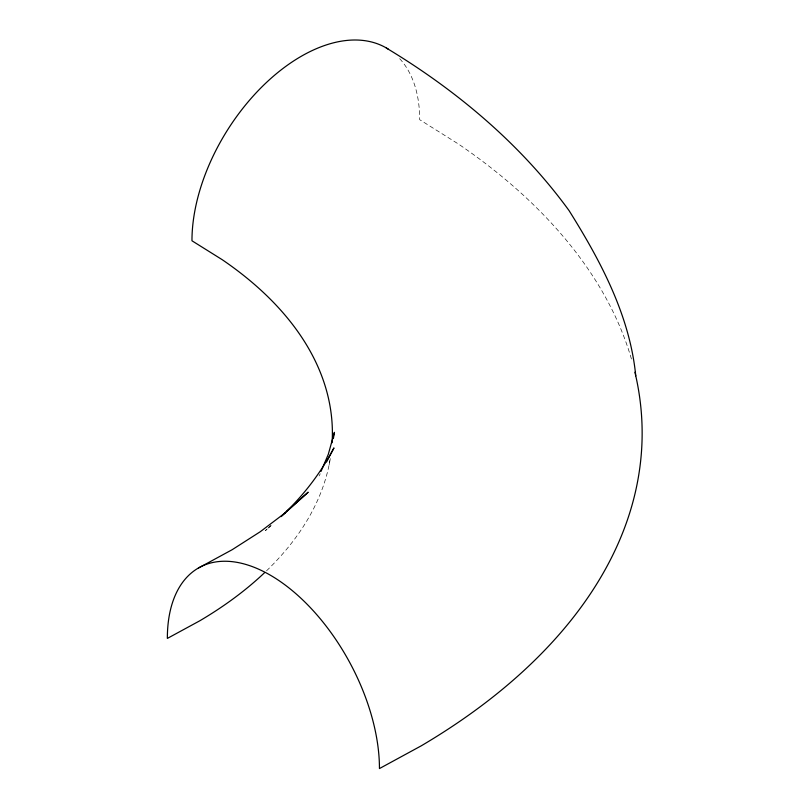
<?xml version="1.0" encoding="UTF-8"?>
<svg xmlns="http://www.w3.org/2000/svg" width="809" height="809" viewBox="0 0 809 809"><rect width="100%" height="100%" fill="white"/><g stroke="black" fill="none" stroke-linecap="round" stroke-linejoin="round"><path stroke-width="0.61" stroke-dasharray="4.04 3.03" d="M329.172 464.69L330.173 458.46M319.09 475.935L320.243 473.781M267.304 528.894L265.443 530.583L270.934 525.658M268.244 528.055L271.045 525.526M399.686 58.683A154.792 92.964 -57.9 0 1 419.679 119.681L458.41 144.002A774.375 447.084 0 0 1 632.092 361.33M330.294 458.602A464.629 268.254 0 0 1 266.363 570.982"/><path stroke-width="1.21" d="M333.399 438.539L334.41 432.319L328.302 454.304L321.031 471.384M326.523 461.929L333.955 447.923C320.455 473.477 302.647 496.756 281.32 516.263M281.016 516.638L308.178 492.185L286.922 511.207M285.607 512.542L260.215 531.756L232.173 549.705L198.407 568.049M386.308 48.014C456.418 90.214 520.814 144.164 569.081 210.623C600.703 261.135 629.827 315.581 635.763 375.861M388.401 49.207A154.792 92.964 -57.9 0 0 263.592 85.218A154.792 92.964 -57.9 0 0 191.966 240.779L222.151 259.649A464.629 268.254 0 0 1 332.094 442.735M264.563 572.691A464.629 268.254 0 0 1 199.762 620.806L167.352 638.412A154.792 86.603 61.5 0 1 273.381 576.999A154.792 86.603 61.5 0 1 379.451 768.57L421.084 745.918A774.375 447.084 0 0 0 634.923 372.231"/></g></svg>
